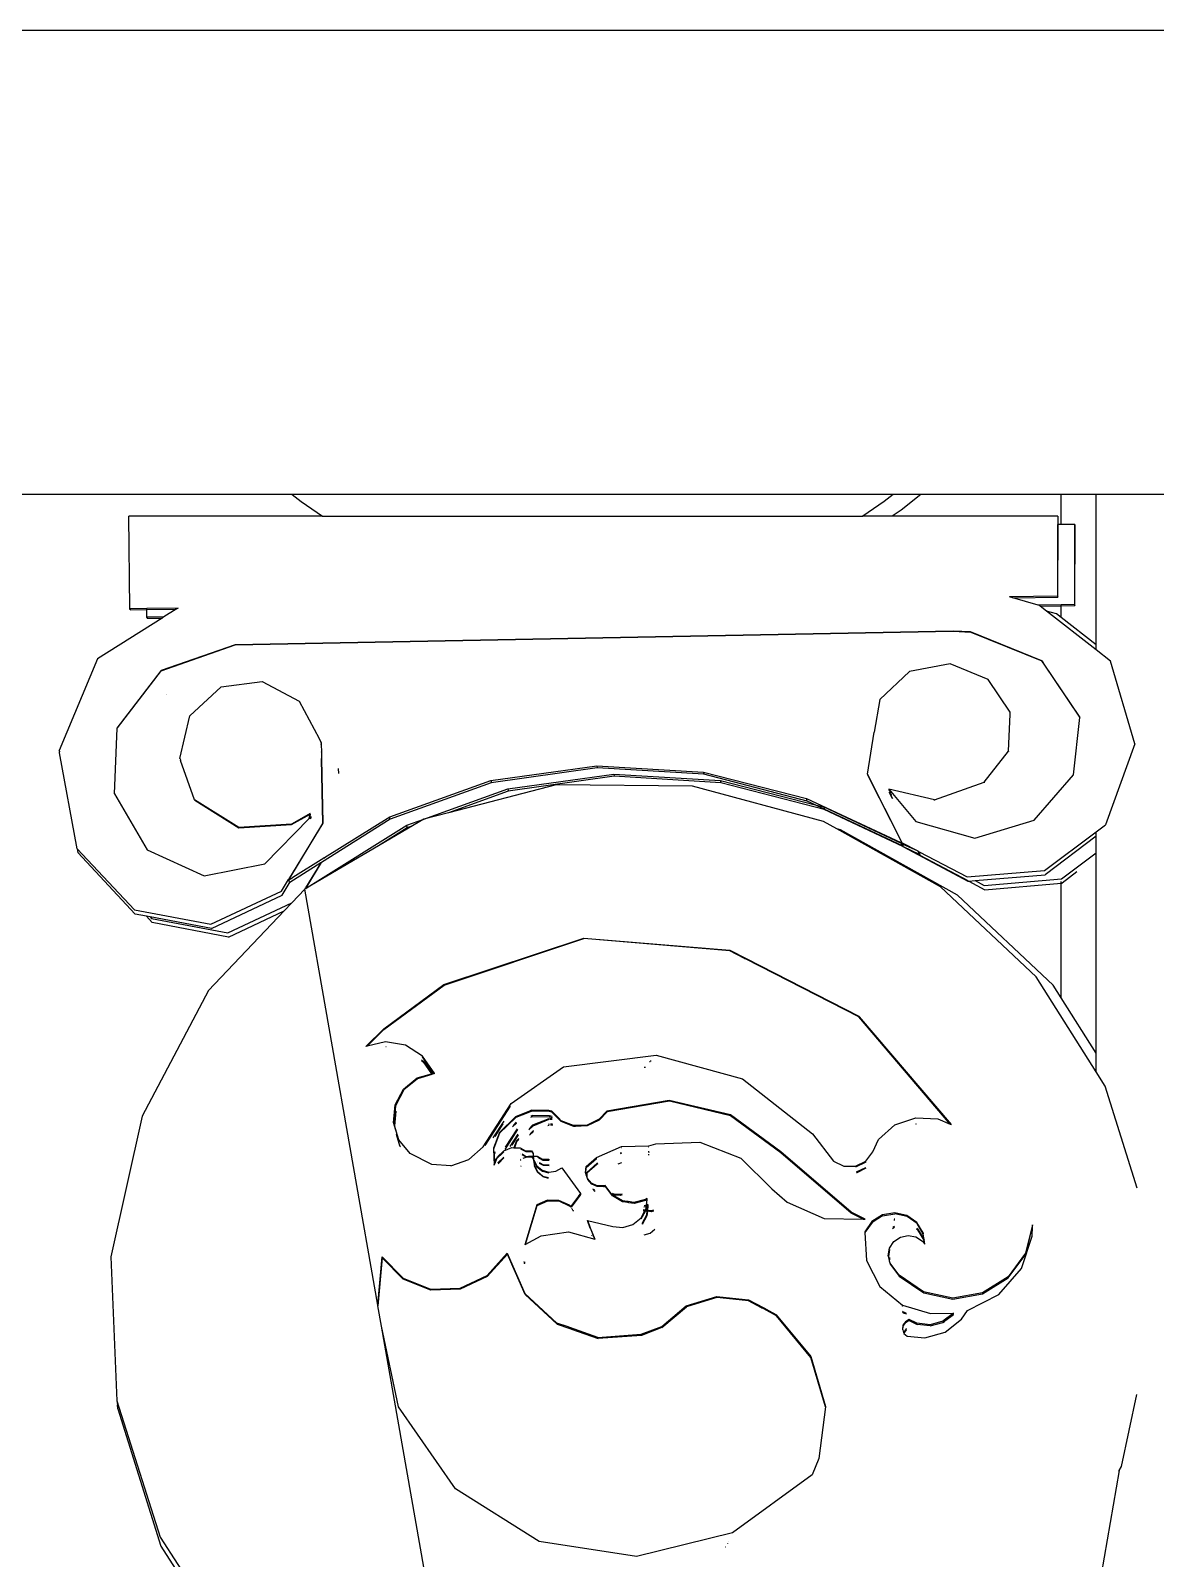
# Model space of a CAD drawing. Extents: x -24961 to 905641, y -154323 to 635957.
# Drawn here: x 394090 to 394478, y -112691 to -112165 of the extents above; entities that cross this region are included whole.
import ezdxf

# ---------------------------------------------------------------- set-up
doc = ezdxf.new("R2010")
doc.units = 0
doc.header["$LTSCALE"] = 1000
doc.header["$MEASUREMENT"] = 0

msp = doc.modelspace()

# ---------------------------------------------------------------- linework, layer by layer
for p, q in [((405628.24, -112164.52), (393688.7, -112164.52)), ((394180.57, -112324.52), (393688.7, -112324.52)), ((394180.57, -112324.52), (394183.67, -112326.97)), ((394387.89, -112324.52), (394180.57, -112324.52)), ((394183.67, -112326.97), (394191.03, -112331.97)), ((394384.78, -112326.97), (394377.42, -112331.97)), ((394387.89, -112324.52), (394384.78, -112326.97)), ((394397.47, -112324.52), (394387.89, -112324.52)), ((394397.47, -112324.52), (394390.67, -112329.88)), ((394445.88, -112324.52), (394397.47, -112324.52)), ((394445.88, -112334.88), (394445.88, -112324.52)), ((394457.9, -112324.52), (394445.88, -112324.52)), ((394457.9, -112376.35), (394457.9, -112324.52)), ((394510.01, -112324.52), (394457.9, -112324.52)), ((394191.03, -112331.97), (394124.23, -112331.97)), ((394124.58, -112363.89), (394124.23, -112331.97)), ((394191.03, -112331.97), (394377.42, -112331.97)), ((394387.6, -112331.97), (394377.42, -112331.97)), ((394390.67, -112329.88), (394387.6, -112331.97)), ((394444.72, -112331.97), (394387.6, -112331.97)), ((394444.72, -112331.97), (394444.71, -112334.88)), ((394444.71, -112334.88), (394444.61, -112359.55)), ((394444.68, -112359.92), (394444.71, -112334.88)), ((394445.88, -112334.88), (394444.71, -112334.88)), ((394450.61, -112334.88), (394445.88, -112334.88)), ((394450.61, -112334.88), (394450.49, -112362.46)), ((394450.56, -112362.83), (394450.61, -112334.88)), ((394124.65, -112364.26), (394124.58, -112363.89)), ((394124.65, -112363.89), (394124.58, -112363.89)), ((394130.43, -112363.81), (394124.65, -112363.89)), ((394124.65, -112363.89), (394124.65, -112364.26)), ((394124.65, -112364.26), (394130.44, -112364.18)), ((394141.19, -112363.66), (394130.43, -112363.81)), ((394130.44, -112364.18), (394130.43, -112363.81)), ((394130.44, -112364.18), (394140.59, -112364.04)), ((394130.47, -112366.8), (394130.44, -112364.18)), ((394140.59, -112364.04), (394136.33, -112366.72)), ((394141.19, -112363.66), (394140.59, -112364.04)), ((394444.61, -112359.55), (394428, -112359.77)), ((394429.22, -112360.12), (394428, -112359.77)), ((394429.22, -112360.12), (394444.68, -112359.92)), ((394437.9, -112362.63), (394429.22, -112360.12)), ((394445.88, -112362.52), (394437.9, -112362.63)), ((394438.39, -112362.77), (394437.9, -112362.63)), ((394438.67, -112362.99), (394438.39, -112362.77)), ((394438.67, -112362.99), (394445.88, -112362.89)), ((394440.85, -112364.69), (394438.67, -112362.99)), ((394444.28, -112365.68), (394440.85, -112364.69)), ((394457.9, -112378.05), (394440.85, -112364.69)), ((394444.61, -112359.55), (394444.68, -112359.92)), ((394450.49, -112362.46), (394445.88, -112362.52)), ((394445.88, -112362.89), (394445.88, -112362.52)), ((394445.88, -112362.89), (394450.56, -112362.83)), ((394445.88, -112366.94), (394445.88, -112362.89)), ((394450.49, -112362.46), (394450.56, -112362.83)), ((394135.73, -112367.1), (394113.4, -112381.15)), ((394130.54, -112367.17), (394130.47, -112366.8)), ((394130.53, -112366.8), (394130.47, -112366.8)), ((394136.33, -112366.72), (394130.53, -112366.8)), ((394130.53, -112366.8), (394130.54, -112367.17)), ((394130.54, -112367.17), (394135.73, -112367.1)), ((394136.33, -112366.72), (394135.73, -112367.1)), ((394445.88, -112366.94), (394444.28, -112365.68)), ((394457.9, -112376.35), (394445.88, -112366.94)), ((394408.57, -112371.61), (394160.89, -112376.32)), ((394160.9, -112376.39), (394408.59, -112371.68)), ((394408.59, -112371.68), (394408.57, -112371.61)), ((394414.63, -112371.87), (394408.57, -112371.61)), ((394408.59, -112371.68), (394414.65, -112371.94)), ((394414.65, -112371.94), (394414.63, -112371.87)), ((394439.21, -112381.82), (394414.63, -112371.87)), ((394414.65, -112371.94), (394439.22, -112381.91)), ((394160.89, -112376.32), (394135.32, -112385.19)), ((394135.33, -112385.27), (394160.9, -112376.39)), ((394160.9, -112376.39), (394160.89, -112376.32)), ((394457.9, -112378.05), (394457.9, -112376.35)), ((394462.86, -112381.93), (394457.9, -112378.05)), ((394113.4, -112381.15), (394100.19, -112412.73)), ((394135.32, -112385.19), (394120.15, -112404.95)), ((394120.17, -112405.05), (394135.33, -112385.27)), ((394393.51, -112385.51), (394383.3, -112395.22)), ((394407.63, -112382.95), (394393.51, -112385.51)), ((394420.72, -112388.29), (394407.63, -112382.95)), ((394439.7, -112382.55), (394439.21, -112381.82)), ((394439.22, -112381.91), (394439.64, -112382.52)), ((394439.7, -112382.55), (394439.64, -112382.52)), ((394439.64, -112382.52), (394439.71, -112382.63)), ((394439.77, -112382.65), (394439.7, -112382.55)), ((394439.71, -112382.63), (394439.77, -112382.65)), ((394439.71, -112382.63), (394452.32, -112401.4)), ((394452.32, -112401.32), (394439.77, -112382.65)), ((394471.23, -112410.46), (394462.86, -112381.93)), ((394145.3, -112400.88), (394156.03, -112390.84)), ((394156.03, -112390.84), (394170.26, -112388.96)), ((394170.26, -112388.96), (394183.03, -112395.76)), ((394428.26, -112399.61), (394420.72, -112388.29)), ((394137.09, -112393.45), (394137.06, -112393.5)), ((394137.08, -112393.58), (394137.11, -112393.54)), ((394183.03, -112395.76), (394189.83, -112408.67)), ((394383.3, -112395.22), (394381.4, -112406.41)), ((394141.86, -112415.59), (394145.3, -112400.88)), ((394427.69, -112413.04), (394428.25, -112400.23)), ((394428.23, -112400.2), (394428.28, -112399.72)), ((394428.23, -112400.2), (394428.25, -112400.23)), ((394428.28, -112399.72), (394428.26, -112399.61)), ((394450.17, -112421.12), (394452.32, -112401.4)), ((394452.32, -112401.4), (394452.32, -112401.32)), ((394119.25, -112427.74), (394120.17, -112405.05)), ((394120.15, -112404.95), (394120.17, -112405.05)), ((394379.02, -112420.99), (394381.4, -112406.41)), ((394189.83, -112408.67), (394190.59, -112410.1)), ((394190.59, -112410.1), (394190.59, -112410.19)), ((394190.61, -112410.22), (394190.59, -112410.19)), ((394190.61, -112410.22), (394190.6, -112410.63)), ((394190.62, -112410.66), (394190.6, -112410.63)), ((394190.62, -112410.66), (394190.6, -112410.71)), ((394190.62, -112410.75), (394190.6, -112410.71)), ((394190.62, -112410.75), (394190.64, -112413.2)), ((394471.23, -112410.46), (394461.14, -112438.4)), ((394100.25, -112413.07), (394100.19, -112412.73)), ((394100.25, -112413.07), (394100.29, -112413.28)), ((394100.35, -112413.62), (394100.29, -112413.28)), ((394106.42, -112446.71), (394100.35, -112413.62)), ((394141.86, -112415.59), (394141.9, -112415.68)), ((394141.9, -112415.68), (394141.89, -112415.71)), ((394141.89, -112415.71), (394142.07, -112416.15)), ((394142.02, -112416.35), (394142.01, -112416.39)), ((394142.01, -112416.39), (394142.04, -112416.46)), ((394142.04, -112416.46), (394142.09, -112416.67)), ((394142.07, -112416.15), (394142.06, -112416.19)), ((394142.1, -112416.23), (394142.06, -112416.19)), ((394142.1, -112416.23), (394142.09, -112416.27)), ((394146.92, -112429.75), (394142.09, -112416.27)), ((394190.66, -112413.32), (394190.64, -112413.2)), ((394190.66, -112413.32), (394190.68, -112415.49)), ((394190.7, -112415.62), (394190.68, -112415.49)), ((394191.2, -112437.96), (394190.7, -112415.62)), ((394190.7, -112415.62), (394191.17, -112437.8)), ((394190.81, -112414.12), (394190.78, -112413.43)), ((394190.82, -112415.72), (394190.81, -112414.12)), ((394419.29, -112423.73), (394427.69, -112413.04)), ((394427.69, -112413.04), (394427.71, -112413.18)), ((394196.64, -112420.67), (394196.6, -112418.94)), ((394249.1, -112423.12), (394285.69, -112418.02)), ((394285.82, -112418.76), (394249.23, -112423.89)), ((394254.99, -112426.03), (394291.57, -112420.93)), ((394291.71, -112421.67), (394255.12, -112426.8)), ((394285.69, -112418.02), (394322.49, -112420.23)), ((394285.69, -112418.02), (394285.82, -112418.76)), ((394322.63, -112421), (394285.82, -112418.76)), ((394291.57, -112420.93), (394328.38, -112423.14)), ((394291.57, -112420.93), (394291.71, -112421.67)), ((394328.51, -112423.91), (394291.71, -112421.67)), ((394322.49, -112420.23), (394358.06, -112429.35)), ((394322.49, -112420.23), (394322.56, -112420.61)), ((394322.63, -112421), (394322.56, -112420.61)), ((394358.21, -112430.2), (394322.63, -112421)), ((394391, -112444.57), (394379.02, -112420.99)), ((394379.02, -112420.99), (394379.04, -112421.14)), ((394379.04, -112421.14), (394391.04, -112444.75)), ((394436.59, -112436.8), (394450.17, -112421.12)), ((394119.25, -112427.74), (394130.59, -112447.02)), ((394214.23, -112435.66), (394249.1, -112423.12)), ((394249.23, -112423.89), (394214.38, -112436.51)), ((394225.94, -112436.49), (394254.99, -112426.03)), ((394271.59, -112424.6), (394234.54, -112434.25)), ((394255.12, -112426.8), (394234.54, -112434.25)), ((394249.1, -112423.12), (394249.17, -112423.5)), ((394249.17, -112423.5), (394249.23, -112423.89)), ((394254.99, -112426.03), (394255.06, -112426.42)), ((394255.06, -112426.42), (394255.12, -112426.8)), ((394318.64, -112425.09), (394271.59, -112424.6)), ((394363.84, -112437.25), (394318.64, -112425.09)), ((394328.38, -112423.14), (394328.44, -112423.52)), ((394328.38, -112423.14), (394360.96, -112431.49)), ((394328.51, -112423.91), (394328.44, -112423.52)), ((394364.09, -112433.11), (394328.51, -112423.91)), ((394386.36, -112426.09), (394387.09, -112426.97)), ((394402.15, -112429.81), (394386.36, -112426.09)), ((394387.12, -112427.12), (394386.41, -112426.27)), ((394386.65, -112427.25), (394386.64, -112427.21)), ((394386.68, -112427.26), (394386.65, -112427.25)), ((394387.19, -112427.38), (394386.68, -112427.26)), ((394387.26, -112427.96), (394386.68, -112427.26)), ((394386.7, -112427.44), (394386.69, -112427.38)), ((394387.59, -112429.18), (394386.7, -112427.44)), ((394387.29, -112428.12), (394386.7, -112427.44)), ((394386.75, -112427.63), (394387.63, -112429.36)), ((394387.09, -112426.97), (394395.74, -112437.26)), ((394402.15, -112429.81), (394419.29, -112423.73)), ((394419.29, -112423.73), (394419.32, -112423.88)), ((394146.95, -112429.89), (394146.92, -112429.75)), ((394162.13, -112439.34), (394146.92, -112429.75)), ((394146.95, -112429.89), (394162.16, -112439.5)), ((394358.06, -112429.35), (394390.52, -112444.51)), ((394358.21, -112430.2), (394358.06, -112429.35)), ((394360.96, -112431.49), (394358.21, -112430.2)), ((394360.96, -112431.49), (394363.95, -112432.26)), ((394364.07, -112432.96), (394360.96, -112431.49)), ((394363.95, -112432.26), (394390.63, -112444.72)), ((394363.95, -112432.26), (394364.07, -112432.96)), ((394364.09, -112433.11), (394364.07, -112432.96)), ((394391.12, -112445.7), (394364.07, -112432.96)), ((394391.22, -112445.89), (394364.09, -112433.11)), ((394387.33, -112428.05), (394387.26, -112427.96)), ((394387.37, -112428.22), (394387.29, -112428.12)), ((394402.18, -112429.97), (394402.15, -112429.81)), ((394180.3, -112438.16), (394162.13, -112439.34)), ((394162.16, -112439.5), (394180.33, -112438.32)), ((394171.18, -112451.89), (394186.46, -112436.26)), ((394191.17, -112437.8), (394179.33, -112457.23)), ((394179.36, -112457.41), (394191.2, -112437.96)), ((394186.82, -112434.5), (394180.3, -112438.16)), ((394180.33, -112438.32), (394180.3, -112438.16)), ((394180.33, -112438.32), (394186.78, -112434.69)), ((394186.46, -112436.26), (394186.78, -112434.69)), ((394186.6, -112435.87), (394186.52, -112436.28)), ((394186.6, -112435.87), (394186.95, -112435.68)), ((394186.64, -112435.69), (394186.6, -112435.87)), ((394186.82, -112434.77), (394186.64, -112435.69)), ((394186.64, -112435.69), (394186.99, -112435.49)), ((394186.78, -112434.69), (394186.79, -112434.62)), ((394186.78, -112434.69), (394186.84, -112434.65)), ((394186.79, -112434.62), (394186.82, -112434.5)), ((394186.81, -112436.38), (394186.95, -112435.68)), ((394186.84, -112434.65), (394186.82, -112434.77)), ((394186.99, -112435.76), (394186.86, -112436.39)), ((394186.96, -112435.6), (394186.95, -112435.68)), ((394186.95, -112435.68), (394187.01, -112435.64)), ((394186.99, -112435.49), (394186.96, -112435.6)), ((394187.01, -112435.64), (394186.99, -112435.49)), ((394187.01, -112435.64), (394186.99, -112435.76)), ((394214.38, -112436.51), (394190.67, -112451.4)), ((394191.17, -112437.8), (394191.2, -112437.96)), ((394191.7, -112449.71), (394214.23, -112435.66)), ((394214.31, -112436.08), (394214.23, -112435.66)), ((394214.38, -112436.51), (394214.31, -112436.08)), ((394220.12, -112438.57), (394225.94, -112436.49)), ((394225.94, -112436.49), (394222.06, -112438.77)), ((394234.54, -112434.25), (394225.94, -112436.49)), ((394368.45, -112439.82), (394363.84, -112437.25)), ((394395.74, -112437.26), (394416.13, -112442.97)), ((394416.13, -112442.97), (394436.59, -112436.8)), ((394457.9, -112440.82), (394461.14, -112438.4)), ((394162.13, -112439.34), (394162.16, -112439.5)), ((394186.69, -112459.42), (394220.12, -112438.57)), ((394222.06, -112438.77), (394210.37, -112445.64)), ((394220.27, -112439.42), (394210.37, -112445.64)), ((394220.19, -112438.99), (394220.12, -112438.57)), ((394220.27, -112439.42), (394220.19, -112438.99)), ((394222.06, -112438.77), (394220.27, -112439.42)), ((394369.72, -112440.17), (394368.45, -112439.82)), ((394404.21, -112459.74), (394368.45, -112439.82)), ((394410.09, -112462.65), (394369.72, -112440.17)), ((394440.07, -112454.14), (394457.9, -112440.82)), ((394457.9, -112442.33), (394440.31, -112455.61)), ((394457.9, -112442.33), (394457.9, -112440.82)), ((394457.9, -112448.13), (394457.9, -112442.33)), ((394106.42, -112446.71), (394126.18, -112467.77)), ((394106.42, -112446.71), (394106.62, -112447.94)), ((394106.62, -112447.94), (394126.42, -112469.21)), ((394130.59, -112447.02), (394150.17, -112456.03)), ((394210.37, -112445.64), (394185.25, -112460.39)), ((394390.52, -112444.51), (394390.63, -112444.72)), ((394390.52, -112444.51), (394390.6, -112444.55)), ((394390.6, -112444.55), (394391.04, -112444.75)), ((394390.6, -112444.55), (394390.71, -112444.76)), ((394390.63, -112444.72), (394391.12, -112445.7)), ((394390.63, -112444.72), (394390.71, -112444.76)), ((394390.71, -112444.76), (394391.2, -112445.73)), ((394390.71, -112444.76), (394391.07, -112444.93)), ((394391.04, -112444.75), (394391, -112444.57)), ((394391, -112444.57), (394396.41, -112447.42)), ((394391.04, -112444.75), (394391.07, -112444.93)), ((394391.07, -112444.93), (394391.12, -112445.24)), ((394391.07, -112444.93), (394396.41, -112447.42)), ((394391.12, -112445.24), (394391.2, -112445.73)), ((394391.2, -112445.73), (394391.12, -112445.7)), ((394391.12, -112445.7), (394391.22, -112445.89)), ((394391.22, -112445.89), (394391.2, -112445.73)), ((394391.23, -112445.91), (394391.22, -112445.89)), ((394391.23, -112445.91), (394413.7, -112457.87)), ((394397.01, -112448.61), (394391.23, -112445.91)), ((394396.41, -112447.42), (394397.01, -112448.61)), ((394396.51, -112447.47), (394396.41, -112447.42)), ((394396.51, -112447.47), (394397.09, -112448.65)), ((394396.51, -112447.47), (394396.93, -112447.69)), ((394396.93, -112447.69), (394397, -112448.15)), ((394396.93, -112447.69), (394413.46, -112456.39)), ((394397, -112448.15), (394397.09, -112448.65)), ((394397.09, -112448.65), (394397.01, -112448.61)), ((394397.01, -112448.61), (394397.12, -112448.83)), ((394397.12, -112448.83), (394397.09, -112448.65)), ((394397.12, -112448.83), (394413.66, -112457.63)), ((394445.96, -112457.05), (394457.9, -112448.13)), ((394457.9, -112517.13), (394457.9, -112448.13)), ((394150.17, -112456.03), (394171.18, -112451.89)), ((394190.46, -112451.54), (394179.75, -112458.26)), ((394180.81, -112456.51), (394191.49, -112449.84)), ((394190.46, -112451.54), (394185.21, -112460.14)), ((394185.24, -112460.32), (394190.67, -112451.4)), ((394190.67, -112451.4), (394190.46, -112451.54)), ((394191.49, -112449.84), (394191.33, -112450.1)), ((394191.49, -112449.84), (394191.7, -112449.71)), ((394191.54, -112449.97), (394191.7, -112449.71)), ((394413.46, -112456.39), (394440.07, -112454.14)), ((394176.86, -112461.31), (394179.33, -112457.23)), ((394177.09, -112462.71), (394179.55, -112458.59)), ((394179.33, -112457.23), (394179.36, -112457.41)), ((394179.36, -112457.41), (394180.57, -112456.67)), ((394179.36, -112457.41), (394179.52, -112458.41)), ((394179.75, -112458.26), (394179.52, -112458.41)), ((394179.55, -112458.59), (394179.75, -112458.26)), ((394180.57, -112456.67), (394180.59, -112456.64)), ((394180.59, -112456.64), (394180.79, -112456.54)), ((394180.79, -112456.54), (394180.81, -112456.51)), ((394186.47, -112459.56), (394186.67, -112459.45)), ((394186.67, -112459.45), (394186.69, -112459.42)), ((394413.7, -112457.87), (394414.05, -112457.84)), ((394414.05, -112457.84), (394416.22, -112457.66)), ((394414.05, -112457.84), (394419.58, -112460.79)), ((394416.22, -112457.66), (394440.31, -112455.61)), ((394416.22, -112457.66), (394419.35, -112459.31)), ((394419.35, -112459.31), (394445.96, -112457.05)), ((394419.58, -112460.79), (394445.88, -112458.55)), ((394445.88, -112458.55), (394445.88, -112457.91)), ((394445.88, -112458.55), (394446.2, -112458.52)), ((394445.88, -112498.05), (394445.88, -112458.55)), ((394451.33, -112454.65), (394446.2, -112458.52)), ((394152.45, -112472.71), (394176.86, -112461.31)), ((394152.69, -112474.2), (394177.09, -112462.71)), ((394184.97, -112460.56), (394180.47, -112465.29)), ((394184.97, -112460.56), (394185.21, -112460.14)), ((394185.25, -112460.39), (394184.97, -112460.56)), ((394210.12, -112604.03), (394184.97, -112460.56)), ((394185.21, -112460.14), (394185.24, -112460.32)), ((394185.24, -112460.32), (394186.46, -112459.58)), ((394185.25, -112460.39), (394185.24, -112460.32)), ((394186.46, -112459.58), (394186.47, -112459.56)), ((394437.26, -112490.81), (394404.21, -112459.74)), ((394443.15, -112493.73), (394410.09, -112462.65)), ((394126.18, -112467.77), (394152.45, -112472.71)), ((394130.27, -112469.94), (394126.42, -112469.21)), ((394130.27, -112469.94), (394132.3, -112472.12)), ((394131.6, -112470.19), (394130.27, -112469.94)), ((394177.86, -112468.04), (394151.75, -112495.5)), ((394158.33, -112475.62), (394180.47, -112465.29)), ((394158.58, -112477.11), (394177.86, -112468.04)), ((394180.47, -112465.29), (394177.86, -112468.04)), ((394131.6, -112470.19), (394132.06, -112470.68)), ((394152.69, -112474.2), (394131.6, -112470.19)), ((394132.06, -112470.68), (394158.33, -112475.62)), ((394158.58, -112477.11), (394132.3, -112472.12)), ((394232.94, -112493.51), (394281.15, -112477.46)), ((394232.98, -112493.74), (394281.19, -112477.67)), ((394281.15, -112477.46), (394331.51, -112481.66)), ((394331.54, -112481.88), (394281.19, -112477.67)), ((394331.51, -112481.66), (394337.16, -112484.55)), ((394336.67, -112484.51), (394331.54, -112481.88)), ((394336.67, -112484.51), (394337.16, -112484.55)), ((394337.19, -112484.77), (394336.67, -112484.51)), ((394337.16, -112484.55), (394376.01, -112504.43)), ((394337.43, -112484.79), (394337.19, -112484.77)), ((394376.05, -112504.68), (394337.19, -112484.77)), ((394376.21, -112504.67), (394337.43, -112484.79)), ((394457.9, -112523.55), (394437.26, -112490.81)), ((394151.75, -112495.5), (394128.84, -112538.87)), ((394212.2, -112508.76), (394232.94, -112493.51)), ((394212.24, -112509.01), (394232.98, -112493.74)), ((394445.88, -112498.05), (394443.15, -112493.73)), ((394457.9, -112517.13), (394445.88, -112498.05)), ((394376.01, -112504.43), (394376.21, -112504.67)), ((394407.6, -112541.59), (394376.05, -112504.68)), ((394376.21, -112504.67), (394407.94, -112541.73)), ((394206.02, -112514.8), (394212.2, -112508.76)), ((394206.42, -112514.71), (394212.24, -112509.01)), ((394206.42, -112514.71), (394206.02, -112514.8)), ((394212.8, -112513.2), (394206.42, -112514.71)), ((394219.65, -112514.39), (394212.8, -112513.2)), ((394212.93, -112514.87), (394212.97, -112514.86)), ((394212.94, -112515.13), (394212.99, -112515.11)), ((394225.51, -112518.18), (394219.65, -112514.39)), ((394457.9, -112523.55), (394457.9, -112517.13)), ((394225.15, -112519.71), (394225.79, -112520.13)), ((394225.19, -112519.5), (394225.75, -112519.86)), ((394225.46, -112518.39), (394225.55, -112518.44)), ((394229.5, -112523.98), (394225.51, -112518.18)), ((394229.38, -112524.01), (394225.55, -112518.44)), ((394225.75, -112519.86), (394228.72, -112524.21)), ((394225.79, -112520.13), (394228.6, -112524.24)), ((394256.12, -112534.53), (394274.18, -112521.92)), ((394274.18, -112521.92), (394306.11, -112517.81)), ((394301.96, -112522.01), (394302.48, -112521.95)), ((394304.1, -112520.11), (394303.81, -112520.14)), ((394304.12, -112519.83), (394304.37, -112519.8)), ((394305.84, -112518.12), (394305.8, -112518.13)), ((394306.11, -112517.81), (394335.96, -112526.06)), ((394219.01, -112529.57), (394223.71, -112525.68)), ((394223.75, -112525.95), (394219.05, -112529.84)), ((394223.71, -112525.68), (394228.6, -112524.24)), ((394228.76, -112524.47), (394223.75, -112525.95)), ((394228.6, -112524.24), (394228.72, -112524.21)), ((394228.6, -112524.24), (394228.76, -112524.47)), ((394228.72, -112524.21), (394229.38, -112524.01)), ((394228.72, -112524.21), (394228.88, -112524.44)), ((394228.88, -112524.44), (394228.76, -112524.47)), ((394229.54, -112524.24), (394228.88, -112524.44)), ((394229.38, -112524.01), (394229.5, -112523.98)), ((394229.54, -112524.24), (394229.38, -112524.01)), ((394229.5, -112523.98), (394229.54, -112524.24)), ((394335.96, -112526.06), (394360.07, -112545.01)), ((394461.06, -112528.56), (394457.9, -112523.55)), ((394216.14, -112535.02), (394219.01, -112529.57)), ((394219.05, -112529.84), (394216.19, -112535.3)), ((394472.04, -112563.73), (394461.06, -112528.56)), ((394215.57, -112541.17), (394216.14, -112535.02)), ((394216.19, -112535.3), (394215.62, -112541.34)), ((394216.37, -112537.1), (394215.9, -112542.23)), ((394246.47, -112549.42), (394256.12, -112534.53)), ((394255.74, -112535.46), (394247, -112548.95)), ((394262.42, -112537.15), (394257.65, -112539.1)), ((394261.85, -112537.69), (394257.69, -112539.39)), ((394263.23, -112537.13), (394261.85, -112537.69)), ((394261.85, -112537.69), (394262, -112537.45)), ((394262, -112537.45), (394262.42, -112537.15)), ((394263.19, -112536.84), (394262.42, -112537.15)), ((394269.14, -112536.95), (394263.19, -112536.84)), ((394269.18, -112537.23), (394263.23, -112537.13)), ((394270.1, -112537.2), (394269.14, -112536.95)), ((394270.15, -112537.49), (394269.18, -112537.23)), ((394272.74, -112539.82), (394270.1, -112537.2)), ((394272.48, -112539.81), (394270.15, -112537.49)), ((394289.17, -112537.13), (394286.49, -112539.95)), ((394289.21, -112537.42), (394286.53, -112540.24)), ((394310.67, -112533.46), (394289.17, -112537.13)), ((394310.71, -112533.75), (394289.21, -112537.42)), ((394331.77, -112538.47), (394310.67, -112533.46)), ((394331.81, -112538.77), (394310.71, -112533.75)), ((394349.1, -112551.2), (394331.77, -112538.47)), ((394128.84, -112538.87), (394118.01, -112587.35)), ((394215.62, -112541.34), (394215.57, -112541.17)), ((394215.62, -112541.34), (394215.62, -112541.38)), ((394215.9, -112542.23), (394215.62, -112541.38)), ((394215.7, -112541.75), (394215.89, -112542.36)), ((394215.89, -112542.36), (394215.87, -112542.52)), ((394215.9, -112542.23), (394215.89, -112542.36)), ((394215.89, -112542.36), (394217.42, -112547.34)), ((394217.38, -112547.05), (394215.9, -112542.23)), ((394249.91, -112546.39), (394253.66, -112540.57)), ((394253.28, -112541.49), (394250.43, -112545.94)), ((394257.65, -112539.1), (394252.06, -112544.5)), ((394257.69, -112539.39), (394252.1, -112544.79)), ((394258.31, -112543.5), (394253.88, -112550.34)), ((394254.14, -112549.59), (394258.26, -112543.22)), ((394256.58, -112542.56), (394257.94, -112541.24)), ((394257.9, -112540.95), (394256.76, -112542.07)), ((394257.94, -112541.24), (394257.97, -112541.23)), ((394263.58, -112542.3), (394262.26, -112543.57)), ((394263.53, -112542.01), (394262.32, -112543.19)), ((394262.91, -112539.2), (394263.48, -112538.97)), ((394263.44, -112538.68), (394262.96, -112538.88)), ((394269.18, -112538.79), (394263.44, -112538.68)), ((394263.48, -112538.97), (394269.18, -112539.08)), ((394269.08, -112539.75), (394263.53, -112542.01)), ((394269.11, -112540.04), (394263.58, -112542.3)), ((394268.8, -112542.11), (394269.18, -112541.96)), ((394269.18, -112541.66), (394268.85, -112541.79)), ((394269.18, -112539.75), (394269.08, -112539.75)), ((394269.18, -112540.04), (394269.11, -112540.04)), ((394269.39, -112538.8), (394269.36, -112538.79)), ((394270.25, -112539.02), (394269.39, -112538.8)), ((394269.39, -112539.08), (394269.43, -112539.08)), ((394269.43, -112539.08), (394270.27, -112539.3)), ((394270.3, -112539.77), (394269.47, -112539.76)), ((394270.32, -112540.06), (394269.5, -112540.04)), ((394270.43, -112541.62), (394269.67, -112541.6)), ((394269.71, -112541.89), (394270.45, -112541.9)), ((394272.74, -112539.82), (394272.48, -112539.81)), ((394272.78, -112540.1), (394272.48, -112539.81)), ((394273.04, -112540.11), (394272.74, -112539.82)), ((394273.04, -112540.11), (394272.78, -112540.1)), ((394273.42, -112540.74), (394272.78, -112540.1)), ((394273.38, -112540.45), (394273.04, -112540.11)), ((394277.68, -112542.12), (394273.38, -112540.45)), ((394277.71, -112542.41), (394273.42, -112540.74)), ((394277.76, -112542.11), (394277.68, -112542.12)), ((394278.04, -112542.4), (394277.71, -112542.41)), ((394278.04, -112542.4), (394277.76, -112542.11)), ((394278, -112542.11), (394277.76, -112542.11)), ((394282.29, -112541.94), (394278, -112542.11)), ((394278.29, -112542.39), (394278, -112542.11)), ((394278.29, -112542.39), (394278.04, -112542.4)), ((394282.33, -112542.23), (394278.29, -112542.39)), ((394286.49, -112539.95), (394282.29, -112541.94)), ((394286.53, -112540.24), (394282.33, -112542.23)), ((394349.13, -112551.51), (394331.81, -112538.77)), ((394382.88, -112546.94), (394388.53, -112541.91)), ((394388.53, -112541.91), (394395.73, -112539.43)), ((394395.73, -112539.43), (394403.29, -112539.85)), ((394395.75, -112541.45), (394395.87, -112541.41)), ((394395.89, -112541.72), (394395.75, -112541.76)), ((394403.29, -112539.85), (394407.6, -112541.59)), ((394407.6, -112541.59), (394407.94, -112541.73)), ((394216.4, -112544.92), (394217.63, -112548.94)), ((394216.54, -112545.53), (394217.67, -112549.23)), ((394221.27, -112551.72), (394217.38, -112547.05)), ((394217.45, -112547.38), (394217.42, -112547.34)), ((394217.63, -112548.94), (394217.83, -112549.19)), ((394252.06, -112544.5), (394250.01, -112549.93)), ((394252.1, -112544.79), (394250.06, -112550.23)), ((394255.8, -112549.3), (394258.54, -112545.05)), ((394258.58, -112545.33), (394256.31, -112548.85)), ((394257.95, -112547.41), (394257.06, -112549.75)), ((394257.98, -112547.71), (394257.22, -112549.76)), ((394258.77, -112546.61), (394257.95, -112547.41)), ((394258.81, -112546.9), (394257.98, -112547.71)), ((394262.47, -112545.47), (394263.82, -112544.15)), ((394263.79, -112543.87), (394262.64, -112544.98)), ((394263.82, -112544.15), (394263.85, -112544.14)), ((394294.17, -112549.31), (394303.56, -112549.09)), ((394303.56, -112549.09), (394306.03, -112548.4)), ((394306.03, -112548.4), (394321.26, -112547.87)), ((394321.26, -112547.87), (394335.37, -112553.35)), ((394360.07, -112545.01), (394367.33, -112554.42)), ((394380.87, -112551.21), (394382.88, -112546.94)), ((394217.67, -112549.23), (394217.9, -112549.51)), ((394228.76, -112555.52), (394221.27, -112551.72)), ((394235.29, -112555.98), (394241.52, -112553.83)), ((394241.52, -112553.83), (394246.47, -112549.42)), ((394250.01, -112549.93), (394250.26, -112555.72)), ((394250.06, -112550.23), (394250.28, -112555.66)), ((394250.51, -112551.21), (394250.27, -112551.86)), ((394250.27, -112551.86), (394250.41, -112555.35)), ((394250.31, -112552.16), (394250.6, -112551.39)), ((394250.39, -112554.08), (394250.31, -112552.16)), ((394250.39, -112554.08), (394251.28, -112553.29)), ((394250.44, -112555.29), (394250.39, -112554.08)), ((394250.44, -112555.29), (394251.28, -112553.29)), ((394251.28, -112553.29), (394251.43, -112552.95)), ((394251.43, -112552.95), (394253.55, -112550.85)), ((394251.46, -112553.26), (394252.89, -112551.87)), ((394251.68, -112554.9), (394253.62, -112552.97)), ((394253.63, -112553.29), (394251.72, -112555.2)), ((394252.92, -112551.82), (394252.89, -112551.87)), ((394252.92, -112551.82), (394253.56, -112551.18)), ((394253.55, -112550.85), (394256.3, -112549.74)), ((394256.3, -112549.74), (394257.06, -112549.75)), ((394257.06, -112549.75), (394257.22, -112549.76)), ((394257.22, -112549.76), (394259.25, -112549.79)), ((394259.25, -112549.79), (394261.09, -112550.79)), ((394259.32, -112551.72), (394259.34, -112551.72)), ((394259.36, -112552.02), (394259.32, -112552.02)), ((394259.35, -112550.12), (394261.13, -112551.09)), ((394259.38, -112553.81), (394259.44, -112553.76)), ((394259.39, -112554.15), (394259.45, -112554.09)), ((394259.87, -112551.92), (394261.34, -112552.73)), ((394261.33, -112553), (394259.96, -112552.25)), ((394260.3, -112553.41), (394261.33, -112553)), ((394261.09, -112550.79), (394263.18, -112550.85)), ((394261.13, -112551.09), (394263.22, -112551.15)), ((394261.33, -112553), (394261.96, -112552.74)), ((394261.39, -112553.03), (394261.33, -112553)), ((394261.34, -112552.73), (394261.96, -112552.74)), ((394263.48, -112553.09), (394261.39, -112553.03)), ((394261.96, -112552.74), (394262.19, -112552.65)), ((394261.96, -112552.74), (394263.44, -112552.79)), ((394262.19, -112552.65), (394263.75, -112552.68)), ((394263.18, -112550.85), (394263.63, -112551.49)), ((394263.22, -112551.15), (394263.67, -112551.79)), ((394263.44, -112552.79), (394263.81, -112553.33)), ((394263.83, -112553.61), (394263.48, -112553.09)), ((394263.63, -112551.49), (394263.67, -112551.79)), ((394263.67, -112551.79), (394263.75, -112552.68)), ((394263.75, -112552.68), (394265.14, -112552.7)), ((394263.75, -112552.68), (394263.81, -112553.33)), ((394263.81, -112553.33), (394263.88, -112553.44)), ((394263.81, -112553.33), (394263.83, -112553.61)), ((394263.83, -112553.61), (394263.85, -112553.9)), ((394263.92, -112553.74), (394263.83, -112553.61)), ((394263.89, -112554.21), (394263.85, -112553.9)), ((394263.85, -112553.9), (394263.94, -112554.07)), ((394263.92, -112553.74), (394263.88, -112553.44)), ((394263.89, -112554.21), (394263.97, -112554.36)), ((394263.94, -112554.07), (394263.92, -112553.74)), ((394263.94, -112554.07), (394263.95, -112554.09)), ((394263.95, -112554.09), (394264.98, -112556.02)), ((394263.97, -112554.36), (394263.95, -112554.09)), ((394263.97, -112554.36), (394263.98, -112554.38)), ((394263.98, -112554.38), (394265.02, -112556.33)), ((394263.98, -112554.38), (394264.11, -112555.86)), ((394265.14, -112552.7), (394266.98, -112553.7)), ((394265.23, -112553.03), (394267.01, -112554)), ((394266.98, -112553.7), (394269.07, -112553.76)), ((394267.01, -112554), (394269.1, -112554.06)), ((394269.07, -112553.76), (394269.18, -112553.92)), ((394269.1, -112554.06), (394269.18, -112554.17)), ((394281.95, -112556.26), (394285.55, -112553.15)), ((394281.99, -112556.57), (394285.59, -112553.45)), ((394285.55, -112553.15), (394294.17, -112549.31)), ((394285.59, -112553.45), (394285.62, -112553.44)), ((394294.21, -112551.68), (394293.68, -112551.92)), ((394293.74, -112551.57), (394294.2, -112551.36)), ((394294.1, -112549.66), (394294.17, -112549.63)), ((394303.37, -112552.15), (394303.78, -112552.14)), ((394303.72, -112551.35), (394303.42, -112551.36)), ((394303.44, -112551.05), (394303.7, -112551.05)), ((394303.54, -112549.4), (394303.58, -112549.4)), ((394335.37, -112553.35), (394346.08, -112563.89)), ((394373.42, -112571.95), (394349.1, -112551.2)), ((394373.46, -112572.29), (394349.13, -112551.51)), ((394374.87, -112556.13), (394378.46, -112554.35)), ((394378.46, -112554.35), (394380.87, -112551.21)), ((394235.29, -112555.98), (394228.76, -112555.52)), ((394250.26, -112555.72), (394250.28, -112555.66)), ((394250.28, -112555.66), (394250.41, -112555.35)), ((394250.41, -112555.35), (394250.44, -112555.29)), ((394251.63, -112555.01), (394251.68, -112554.9)), ((394251.72, -112555.2), (394251.66, -112555.33)), ((394259.45, -112555.93), (394259.51, -112555.88)), ((394259.52, -112556.21), (394259.46, -112556.26)), ((394264.11, -112555.86), (394264.12, -112555.89)), ((394264.12, -112555.89), (394264.14, -112556.17)), ((394264.12, -112555.89), (394265.23, -112558)), ((394265.28, -112558.31), (394264.14, -112556.17)), ((394264.98, -112556.02), (394266.84, -112557.53)), ((394265.02, -112556.33), (394266.88, -112557.84)), ((394265.2, -112554.63), (394265.23, -112554.63)), ((394265.24, -112554.93), (394265.21, -112554.93)), ((394265.23, -112558), (394267.1, -112559.52)), ((394267.14, -112559.82), (394265.28, -112558.31)), ((394265.75, -112554.83), (394267.23, -112555.64)), ((394267.27, -112555.94), (394265.85, -112555.16)), ((394266.84, -112557.53), (394269.14, -112558.17)), ((394266.88, -112557.84), (394269.12, -112558.47)), ((394267.1, -112559.52), (394269.04, -112560.07)), ((394267.23, -112555.64), (394269.18, -112555.7)), ((394269.18, -112556), (394267.27, -112555.94)), ((394269.14, -112558.17), (394271.52, -112557.86)), ((394271.52, -112557.86), (394273.6, -112556.65)), ((394273.6, -112556.65), (394280.01, -112565.54)), ((394281.81, -112558.38), (394281.95, -112556.26)), ((394281.85, -112558.69), (394281.81, -112558.38)), ((394281.86, -112558.53), (394281.81, -112558.38)), ((394281.85, -112558.69), (394281.86, -112558.53)), ((394282.12, -112559.5), (394281.85, -112558.69)), ((394281.86, -112558.53), (394281.99, -112556.57)), ((394282.13, -112559.34), (394281.86, -112558.53)), ((394282.12, -112559.5), (394282.13, -112559.34)), ((394282.17, -112559.65), (394282.12, -112559.5)), ((394282.13, -112559.34), (394282.2, -112558.25)), ((394282.18, -112559.48), (394282.13, -112559.34)), ((394282.18, -112559.48), (394282.17, -112559.65)), ((394282.53, -112560.69), (394282.17, -112559.65)), ((394282.24, -112558.56), (394282.18, -112559.48)), ((394282.49, -112560.38), (394282.18, -112559.48)), ((394282.2, -112558.25), (394285.8, -112555.12)), ((394285.84, -112555.42), (394282.24, -112558.56)), ((394285.8, -112555.12), (394286, -112555.03)), ((394286.07, -112555.32), (394285.84, -112555.42)), ((394293.02, -112555.35), (394294.26, -112554.8)), ((394367.33, -112554.42), (394370.87, -112556.15)), ((394370.87, -112556.15), (394374.87, -112556.13)), ((394378.45, -112554.69), (394374.92, -112556.44)), ((394375.24, -112558.12), (394378.43, -112556.53)), ((394375.28, -112558.34), (394375.38, -112558.39)), ((394375.38, -112558.39), (394375.29, -112558.43)), ((394378.43, -112556.86), (394375.38, -112558.39)), ((394269.02, -112560.36), (394267.14, -112559.82)), ((394283.89, -112561.95), (394282.49, -112560.38)), ((394283.93, -112562.27), (394282.53, -112560.69)), ((394285.78, -112562.86), (394283.89, -112561.95)), ((394285.82, -112563.17), (394283.93, -112562.27)), ((394284.94, -112564.37), (394284.28, -112564.05)), ((394284.48, -112564.44), (394285.12, -112564.75)), ((394287.89, -112562.95), (394285.78, -112562.86)), ((394287.92, -112563.27), (394285.82, -112563.17)), ((394288.17, -112562.89), (394287.89, -112562.95)), ((394288.27, -112563.19), (394287.92, -112563.27)), ((394288.23, -112562.88), (394288.17, -112562.89)), ((394288.27, -112563.19), (394288.17, -112562.89)), ((394288.58, -112562.8), (394288.23, -112562.88)), ((394288.34, -112563.18), (394288.23, -112562.88)), ((394288.34, -112563.18), (394288.27, -112563.19)), ((394288.62, -112563.11), (394288.34, -112563.18)), ((394290.31, -112565.12), (394288.58, -112562.8)), ((394290, -112564.98), (394288.62, -112563.11)), ((394346.08, -112563.89), (394351.31, -112568.55)), ((394264.92, -112569.44), (394260.81, -112583.2)), ((394264.96, -112569.76), (394260.97, -112583.12)), ((394268.61, -112567.87), (394264.92, -112569.44)), ((394268.65, -112568.19), (394264.96, -112569.76)), ((394272.59, -112567.92), (394268.61, -112567.87)), ((394272.64, -112568.24), (394268.65, -112568.19)), ((394276.21, -112569.58), (394272.59, -112567.92)), ((394276.25, -112569.9), (394272.64, -112568.24)), ((394276.73, -112569.99), (394276.21, -112569.58)), ((394276.77, -112570.31), (394276.25, -112569.9)), ((394279.3, -112566.5), (394276.73, -112569.99)), ((394279.44, -112566.69), (394276.77, -112570.31)), ((394279.4, -112566.37), (394279.3, -112566.5)), ((394279.44, -112566.69), (394279.3, -112566.5)), ((394279.91, -112565.67), (394279.4, -112566.37)), ((394279.4, -112566.37), (394279.53, -112566.56)), ((394279.53, -112566.56), (394279.44, -112566.69)), ((394280.05, -112565.86), (394279.53, -112566.56)), ((394280.01, -112565.54), (394279.91, -112565.67)), ((394279.91, -112565.67), (394280.05, -112565.86)), ((394280.01, -112565.54), (394280.05, -112565.86)), ((394290.31, -112565.12), (394290, -112564.98)), ((394290.34, -112565.43), (394290, -112564.98)), ((394290.65, -112565.58), (394290.31, -112565.12)), ((394290.65, -112565.58), (394290.34, -112565.43)), ((394291.03, -112566.36), (394290.34, -112565.43)), ((394291, -112566.04), (394290.65, -112565.58)), ((394294.48, -112568.09), (394291, -112566.04)), ((394294.52, -112568.41), (394291.03, -112566.36)), ((394291.71, -112566.08), (394291.05, -112565.77)), ((394291.67, -112565.77), (394291.1, -112565.5)), ((394293.78, -112565.86), (394291.67, -112565.77)), ((394293.81, -112566.18), (394291.71, -112566.08)), ((394294.44, -112565.72), (394293.78, -112565.86)), ((394294.44, -112566.04), (394293.81, -112566.18)), ((394296.21, -112568.33), (394294.48, -112568.09)), ((394296.48, -112568.68), (394294.52, -112568.41)), ((394296.48, -112568.68), (394296.21, -112568.33)), ((394296.43, -112568.36), (394296.21, -112568.33)), ((394296.7, -112568.71), (394296.43, -112568.36)), ((394298.49, -112568.63), (394296.43, -112568.36)), ((394296.7, -112568.71), (394296.48, -112568.68)), ((394298.53, -112568.95), (394296.7, -112568.71)), ((394302.43, -112567.58), (394298.49, -112568.63)), ((394302.47, -112567.91), (394298.53, -112568.95)), ((394301.93, -112570.2), (394302.72, -112569.98)), ((394302.68, -112569.66), (394302.01, -112569.84)), ((394303.03, -112567.26), (394302.43, -112567.58)), ((394302.99, -112567.63), (394302.47, -112567.91)), ((394302.64, -112570.83), (394302.72, -112569.98)), ((394302.77, -112569.61), (394302.68, -112569.66)), ((394302.68, -112571.15), (394302.81, -112569.93)), ((394302.72, -112569.98), (394302.77, -112569.61)), ((394302.72, -112569.98), (394302.81, -112569.93)), ((394302.77, -112569.61), (394302.99, -112567.63)), ((394302.85, -112569.57), (394302.77, -112569.61)), ((394302.81, -112569.93), (394302.85, -112569.57)), ((394302.81, -112569.93), (394303.25, -112569.7)), ((394302.85, -112569.57), (394303.07, -112567.58)), ((394303.29, -112569.34), (394302.85, -112569.57)), ((394302.99, -112567.63), (394303.03, -112567.26)), ((394303.07, -112567.58), (394302.99, -112567.63)), ((394303.07, -112567.58), (394303.03, -112567.26)), ((394303.06, -112571.37), (394303.25, -112569.7)), ((394303.32, -112569.66), (394303.14, -112571.38)), ((394303.25, -112569.7), (394303.29, -112569.34)), ((394303.25, -112569.7), (394303.32, -112569.66)), ((394303.29, -112569.34), (394303.32, -112569.66)), ((394351.31, -112568.55), (394364.12, -112574.21)), ((394277.14, -112570.82), (394276.94, -112570.81)), ((394277.37, -112571.14), (394277.18, -112571.14)), ((394277.52, -112571.34), (394277.43, -112571.47)), ((394277.57, -112571.66), (394277.66, -112571.53)), ((394282.54, -112575.22), (394282.5, -112574.89)), ((394282.5, -112574.89), (394291.14, -112576.96)), ((394282.64, -112575.25), (394282.5, -112574.89)), ((394282.54, -112575.22), (394282.64, -112575.25)), ((394283.3, -112577.14), (394282.54, -112575.22)), ((394283.4, -112577.16), (394282.64, -112575.25)), ((394298.13, -112576.27), (394300.92, -112573.99)), ((394300.92, -112573.99), (394302.23, -112571.57)), ((394300.98, -112574.29), (394302.44, -112571.6)), ((394301.28, -112575.91), (394302.89, -112572.93)), ((394302.93, -112573.25), (394301.34, -112576.2)), ((394302.23, -112571.57), (394301.62, -112571.49)), ((394302.39, -112571.28), (394301.7, -112571.18)), ((394302.23, -112571.57), (394302.39, -112571.28)), ((394302.44, -112571.6), (394302.23, -112571.57)), ((394302.39, -112571.28), (394302.64, -112570.83)), ((394302.6, -112571.3), (394302.39, -112571.28)), ((394302.44, -112571.6), (394302.6, -112571.3)), ((394303.03, -112571.68), (394302.44, -112571.6)), ((394302.6, -112571.3), (394302.68, -112571.15)), ((394303.06, -112571.37), (394302.6, -112571.3)), ((394302.89, -112572.93), (394303.03, -112571.68)), ((394303.1, -112571.69), (394302.93, -112573.25)), ((394303.03, -112571.68), (394303.06, -112571.37)), ((394303.1, -112571.69), (394303.03, -112571.68)), ((394303.14, -112571.38), (394303.06, -112571.37)), ((394303.14, -112571.38), (394303.1, -112571.69)), ((394304.42, -112571.87), (394303.1, -112571.69)), ((394304.38, -112571.54), (394303.14, -112571.38)), ((394305.17, -112571.33), (394304.38, -112571.54)), ((394305.19, -112571.66), (394304.42, -112571.87)), ((394364.12, -112574.21), (394377.59, -112574.36)), ((394378.24, -112574.36), (394373.42, -112571.95)), ((394377.59, -112574.36), (394373.46, -112572.29)), ((394377.59, -112574.36), (394378.24, -112574.36)), ((394380.59, -112575.22), (394378.13, -112578.71)), ((394384.23, -112572.92), (394380.59, -112575.22)), ((394384.27, -112573.26), (394380.63, -112575.55)), ((394388.48, -112572.18), (394384.23, -112572.92)), ((394384.27, -112573.26), (394388.51, -112572.52)), ((394388.44, -112574.74), (394388.17, -112574.79)), ((394388.46, -112574.39), (394388.22, -112574.43)), ((394392.66, -112573.11), (394388.48, -112572.18)), ((394392.69, -112573.44), (394388.51, -112572.52)), ((394396.1, -112575.55), (394392.66, -112573.11)), ((394396.14, -112575.89), (394392.69, -112573.44)), ((394260.97, -112583.12), (394266.47, -112580.17)), ((394266.47, -112580.17), (394275.91, -112578.79)), ((394275.91, -112578.79), (394284.96, -112581.33)), ((394283.3, -112577.14), (394283.4, -112577.16)), ((394283.44, -112577.49), (394283.3, -112577.14)), ((394283.54, -112577.52), (394283.4, -112577.16)), ((394283.54, -112577.52), (394283.44, -112577.49)), ((394284.96, -112581.33), (394283.44, -112577.49)), ((394285.06, -112581.36), (394283.54, -112577.52)), ((394283.82, -112579.95), (394283.86, -112580.04)), ((394284.05, -112580.29), (394284.02, -112580.22)), ((394291.14, -112576.96), (394294.7, -112577.31)), ((394294.7, -112577.31), (394298.13, -112576.27)), ((394302.03, -112579.79), (394304.02, -112579.18)), ((394304.02, -112579.18), (394305.64, -112577.85)), ((394378.13, -112578.71), (394378.17, -112579.05)), ((394380.63, -112575.55), (394378.17, -112579.05)), ((394378.17, -112579.05), (394378.74, -112588.7)), ((394388.36, -112577.3), (394387.73, -112577.7)), ((394388.37, -112576.93), (394387.79, -112577.3)), ((394388.16, -112582.15), (394390.4, -112580.62)), ((394390.4, -112580.62), (394393.07, -112580.04)), ((394393.07, -112580.04), (394395.74, -112580.52)), ((394395.74, -112580.52), (394397.99, -112581.96)), ((394396.4, -112578.08), (394396, -112577.8)), ((394396.02, -112577.51), (394396.35, -112577.74)), ((394398.28, -112579.12), (394396.1, -112575.55)), ((394398.31, -112579.46), (394396.14, -112575.89)), ((394396.35, -112577.74), (394398.53, -112581.33)), ((394398.56, -112581.68), (394396.4, -112578.08)), ((394398.28, -112579.12), (394398.31, -112579.46)), ((394398.84, -112582.96), (394398.31, -112579.46)), ((394432.2, -112591.39), (394435.83, -112580.23)), ((394435.99, -112576.34), (394433.59, -112586.08)), ((394433.63, -112586.43), (394435.96, -112576.94)), ((394435.83, -112580.23), (394435.96, -112576.94)), ((394435.96, -112576.94), (394435.99, -112576.34)), ((394260.81, -112583.2), (394260.97, -112583.12)), ((394284.96, -112581.33), (394285.06, -112581.36)), ((394386.21, -112587.04), (394386.68, -112584.41)), ((394386.7, -112584.9), (394386.27, -112587.28)), ((394386.68, -112584.41), (394388.16, -112582.15)), ((394397.99, -112581.96), (394398.74, -112582.85)), ((394398.53, -112581.33), (394398.56, -112581.68)), ((394398.74, -112582.85), (394398.56, -112581.68)), ((394398.74, -112582.85), (394398.84, -112582.96)), ((394118.01, -112587.35), (394120.13, -112637.06)), ((394210.12, -112604.03), (394211.57, -112587.36)), ((394211.61, -112587.69), (394210.16, -112604.28)), ((394218.83, -112594.69), (394211.57, -112587.36)), ((394211.57, -112587.36), (394211.61, -112587.69)), ((394211.61, -112587.69), (394218.87, -112595.03)), ((394247.81, -112593.81), (394254.76, -112586.15)), ((394247.85, -112594.15), (394254.8, -112586.48)), ((394254.76, -112586.15), (394257.55, -112592.47)), ((394257.48, -112592.55), (394254.8, -112586.48)), ((394260.54, -112589.18), (394260.64, -112589.06)), ((394260.55, -112589.55), (394260.69, -112589.39)), ((394260.64, -112589.06), (394260.84, -112589.51)), ((394260.84, -112589.75), (394260.69, -112589.39)), ((394378.74, -112588.7), (394383.3, -112597.61)), ((394386.21, -112587.04), (394386.25, -112587.38)), ((394386.27, -112587.28), (394386.21, -112587.04)), ((394386.27, -112587.28), (394386.25, -112587.38)), ((394386.25, -112587.38), (394386.57, -112588.71)), ((394386.59, -112588.6), (394386.27, -112587.28)), ((394386.57, -112588.71), (394386.59, -112588.6)), ((394386.57, -112588.71), (394386.62, -112588.95)), ((394386.59, -112588.6), (394386.77, -112587.57)), ((394386.64, -112588.85), (394386.59, -112588.6)), ((394386.62, -112588.95), (394386.64, -112588.85)), ((394386.62, -112588.95), (394386.86, -112589.97)), ((394386.64, -112588.85), (394386.78, -112588.06)), ((394386.83, -112589.62), (394386.64, -112588.85)), ((394389.98, -112593.7), (394386.83, -112589.62)), ((394386.86, -112589.97), (394390.02, -112594.06)), ((394433.59, -112586.08), (394427.54, -112594.31)), ((394427.58, -112594.67), (394433.63, -112586.43)), ((394218.83, -112594.69), (394228.31, -112598.49)), ((394228.35, -112598.83), (394218.87, -112595.03)), ((394238.51, -112598.16), (394247.81, -112593.81)), ((394247.85, -112594.15), (394238.55, -112598.51)), ((394257.48, -112592.55), (394257.55, -112592.47)), ((394257.59, -112592.81), (394257.48, -112592.55)), ((394257.55, -112592.47), (394257.67, -112592.72)), ((394257.59, -112592.81), (394257.67, -112592.72)), ((394260.93, -112600.35), (394257.59, -112592.81)), ((394257.67, -112592.72), (394260.89, -112600)), ((394398.4, -112599.47), (394389.98, -112593.7)), ((394390.02, -112594.06), (394398.44, -112599.84)), ((394427.54, -112594.31), (394418.73, -112599.77)), ((394418.77, -112600.13), (394427.58, -112594.67)), ((394424.38, -112600.43), (394432.2, -112591.39)), ((394228.31, -112598.49), (394238.51, -112598.16)), ((394238.55, -112598.51), (394228.35, -112598.83)), ((394238.51, -112598.16), (394238.55, -112598.51)), ((394271.91, -112610.21), (394260.89, -112600)), ((394260.93, -112600.35), (394271.95, -112610.57)), ((394316.55, -112604.29), (394327.09, -112601.07)), ((394327.13, -112601.43), (394316.59, -112604.65)), ((394327.09, -112601.07), (394338.01, -112602.17)), ((394338.05, -112602.53), (394327.13, -112601.43)), ((394383.3, -112597.61), (394391.08, -112604)), ((394408.5, -112601.59), (394398.4, -112599.47)), ((394398.44, -112599.84), (394408.54, -112601.96)), ((394418.73, -112599.77), (394408.5, -112601.59)), ((394408.54, -112601.96), (394418.77, -112600.13)), ((394413.6, -112605.89), (394424.38, -112600.43)), ((394210.16, -112604.28), (394210.12, -112604.03)), ((394211.39, -112611.31), (394210.16, -112604.28)), ((394308.06, -112611.37), (394316.55, -112604.29)), ((394308.09, -112611.73), (394316.59, -112604.65)), ((394338.01, -112602.17), (394343.24, -112605.01)), ((394342.47, -112604.94), (394338.05, -112602.53)), ((394342.47, -112604.94), (394343.24, -112605.01)), ((394343.27, -112605.37), (394342.47, -112604.94)), ((394343.24, -112605.01), (394347.59, -112607.37)), ((394343.93, -112605.44), (394343.27, -112605.37)), ((394347.62, -112607.74), (394343.27, -112605.37)), ((394347.59, -112607.43), (394343.93, -112605.44)), ((394391.08, -112604), (394400.84, -112606.87)), ((394391.12, -112604.36), (394391.08, -112604.33)), ((394391.09, -112606.17), (394391.33, -112606.36)), ((394391.1, -112606.51), (394391.36, -112606.73)), ((394391.27, -112604.41), (394391.12, -112604.36)), ((394391.33, -112606.36), (394392.31, -112606.65)), ((394391.36, -112606.73), (394392.5, -112607.06)), ((394400.84, -112606.87), (394408.68, -112606.86)), ((394408.68, -112606.86), (394408.19, -112607.23)), ((394408.71, -112607.23), (394408.68, -112606.86)), ((394411.52, -112608.86), (394413.6, -112605.89)), ((394217.24, -112639.07), (394211.39, -112611.31)), ((394240.4, -112776.75), (394211.39, -112611.31)), ((394275.76, -112611.55), (394271.91, -112610.21)), ((394271.95, -112610.57), (394276.37, -112612.11)), ((394275.76, -112611.55), (394276.37, -112612.11)), ((394276.32, -112611.75), (394275.76, -112611.55)), ((394276.93, -112612.31), (394276.32, -112611.75)), ((394286.04, -112615.15), (394276.32, -112611.75)), ((394276.37, -112612.11), (394276.93, -112612.31)), ((394276.93, -112612.31), (394286.08, -112615.52)), ((394301.01, -112614.1), (394308.06, -112611.37)), ((394308.09, -112611.73), (394301.04, -112614.47)), ((394347.59, -112607.37), (394359.49, -112621.72)), ((394359.52, -112622.1), (394347.62, -112607.74)), ((394391.3, -112610.98), (394391.13, -112612.42)), ((394391.19, -112612.59), (394391.34, -112611.35)), ((394392.12, -112609.76), (394391.3, -112610.98)), ((394391.34, -112611.35), (394392.16, -112610.13)), ((394392.36, -112612.16), (394391.54, -112613.39)), ((394393.4, -112609.01), (394392.12, -112609.76)), ((394393.44, -112609.38), (394392.16, -112610.13)), ((394392.39, -112612.13), (394392.36, -112612.16)), ((394396.13, -112610.3), (394393.4, -112609.01)), ((394393.44, -112609.38), (394396.17, -112610.68)), ((394400.65, -112610.83), (394396.13, -112610.3)), ((394400.68, -112611.2), (394396.17, -112610.68)), ((394405.06, -112609.62), (394400.65, -112610.83)), ((394400.68, -112611.2), (394405.09, -112609.99)), ((394405.37, -112609.38), (394405.06, -112609.62)), ((394405.06, -112609.62), (394405.57, -112609.63)), ((394405.09, -112609.99), (394405.57, -112609.63)), ((394405.54, -112609.26), (394405.37, -112609.38)), ((394405.37, -112609.38), (394405.75, -112609.49)), ((394408.19, -112607.23), (394405.54, -112609.26)), ((394405.54, -112609.26), (394406.06, -112609.26)), ((394405.57, -112609.63), (394405.75, -112609.49)), ((394405.75, -112609.49), (394406.06, -112609.26)), ((394405.8, -112613.35), (394411.52, -112608.86)), ((394406.06, -112609.26), (394408.71, -112607.23)), ((394408.71, -112607.23), (394408.19, -112607.23)), ((394286.04, -112615.15), (394301.01, -112614.1)), ((394301.04, -112614.47), (394286.08, -112615.52)), ((394391.13, -112612.42), (394391.19, -112612.59)), ((394391.19, -112612.59), (394391.53, -112613.5)), ((394391.54, -112613.39), (394391.53, -112613.5)), ((394391.53, -112613.5), (394391.61, -112613.71)), ((394392.4, -112612.53), (394391.61, -112613.71)), ((394391.61, -112613.71), (394391.63, -112613.78)), ((394391.63, -112613.78), (394392.71, -112614.76)), ((394392.4, -112612.53), (394392.44, -112612.5)), ((394392.71, -112614.76), (394398.78, -112615.36)), ((394398.78, -112615.36), (394405.8, -112613.35)), ((394359.49, -112621.72), (394364.56, -112638.97)), ((394364.54, -112639.16), (394359.52, -112622.1)), ((394120.13, -112637.06), (394135.02, -112684.09)), ((394120.13, -112637.06), (394120.27, -112638.44)), ((394120.41, -112639.81), (394120.27, -112638.44)), ((394466.63, -112659.64), (394471.98, -112634.81)), ((394120.41, -112639.81), (394135.27, -112687.12)), ((394236.9, -112667.44), (394217.24, -112639.07)), ((394364.54, -112639.16), (394362.32, -112656.9)), ((394364.56, -112638.97), (394364.54, -112639.16)), ((394362.32, -112656.9), (394359.98, -112662.53)), ((394465.88, -112661.12), (394466.63, -112659.64)), ((394359.98, -112662.53), (394332.44, -112682.56)), ((394465.88, -112661.12), (394457.9, -112707.4)), ((394465.91, -112661.5), (394465.88, -112661.12)), ((394265.82, -112685.56), (394236.9, -112667.44)), ((394135.02, -112684.09), (394161.52, -112724.85)), ((394299.4, -112690.76), (394265.82, -112685.56)), ((394332.44, -112682.56), (394299.4, -112690.76)), ((394330.99, -112685.7), (394330.96, -112685.71)), ((394135.27, -112687.12), (394161.7, -112728.1)), ((394330.17, -112687.49), (394330.12, -112687.51)), ((394330.77, -112686.18), (394330.74, -112686.19))]:
    msp.add_line(p, q)

doc.saveas('drawing.dxf')
